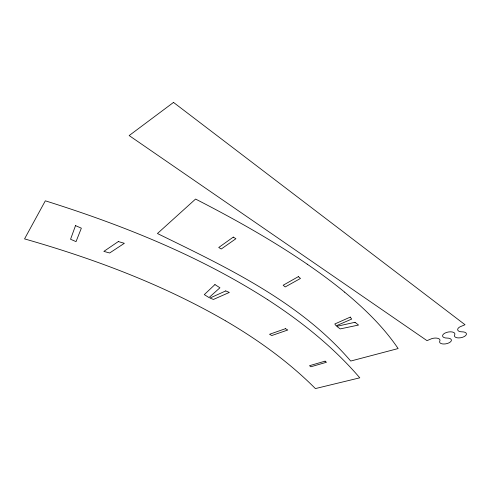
<?xml version="1.0" encoding="UTF-8"?>
<svg xmlns="http://www.w3.org/2000/svg" width="491" height="491" viewBox="0 0 491 491"><rect width="100%" height="100%" fill="white"/><g stroke="black" fill="none" stroke-linecap="round" stroke-linejoin="round"><path stroke-width="0.74" d="M225.522 320.807C162.668 284.461 94.223 258.782 24.55 238.89L45.332 200.819C122.885 225.173 199.168 255.737 267.798 299.749M225.67 320.893C258.07 339.84 288.843 361.947 315.4 388.577L359.78 377.825C333.53 347.18 301.707 321.752 267.957 299.854M307.219 264.176C271.621 239.835 233.919 218.734 195.578 199.058L157.439 233.526C226.474 267.313 299.694 301.578 350.715 361.051L398.133 348.555C383.526 326.988 364.629 308.71 344.645 292.163M307.2 264.183A818.233 273.96 8.7 0 1 344.664 292.157M75.522 225.621L70.557 239.264L76.037 241.621L81.353 228.174L75.522 225.621M214.941 284.577L204.293 294.618L209.019 297.571L219.937 287.775L214.941 284.577M173.513 102.423L129.164 135.571L427.004 340.637L431.736 338.655A6.162 2.909 -9.9 0 1 437.99 338.385A6.162 2.909 -9.9 0 1 439.783 341.098A5.996 2.811 -10.2 0 0 443.938 344.007A5.996 2.811 -10.2 0 0 451.204 341A5.996 2.811 -10.2 0 0 447.08 338.078A6.254 2.964 -10.5 0 1 442.802 334.972A6.254 2.964 -10.5 0 1 450.437 331.812A6.254 2.964 -10.5 0 1 454.678 334.93A6.088 2.866 -10.9 0 0 458.778 337.918A6.088 2.866 -10.9 0 0 466.211 334.837A6.088 2.866 -10.9 0 0 462.141 331.842A6.352 3.02 -11.1 0 1 457.778 330.136A6.352 3.02 -11.1 0 1 460.042 326.81L465.026 324.729L173.513 102.423M233.28 237.11L218.734 247.489L221.269 248.992L235.907 238.724L233.28 237.11M118.319 241.554L103.865 251.386L109.64 252.988L124.352 243.309L118.319 241.554M298.362 276.636L283.172 285.228L285.216 286.94L300.474 278.458L298.362 276.636M225.756 290.918L209.952 298.043L213.425 299.449L229.334 292.433L225.756 290.918M350.261 317.112L334.801 323.98L336.188 325.828L351.679 319.076L350.261 317.112M285.486 328.682L269.547 334.285L271.793 335.531L287.769 330.013L285.486 328.682M325.073 361.161L309.52 365.697L310.877 366.765L326.435 362.284L325.073 361.161M354.999 322.299L336.716 326.331L340.208 328.909L358.534 325.048L354.999 322.299"/></g></svg>
